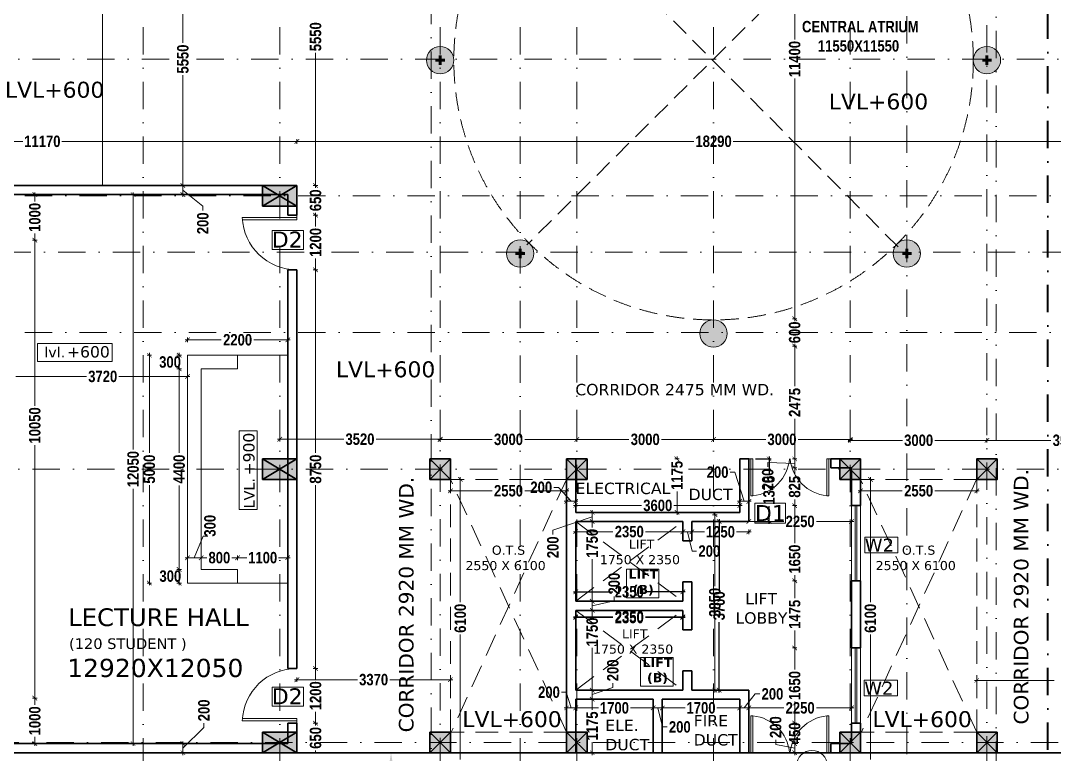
# Model space of a CAD drawing. Header units: millimetres. Extents: x -3092162 to 4513894, y -12317808 to 1849994.
# Drawn here: x -431629 to -408946, y -5865791 to -5849688 of the extents above; entities that cross this region are included whole.
import ezdxf

# ---------------------------------------------------------------- set-up
doc = ezdxf.new("R2010")
doc.units = ezdxf.units.MM
doc.header["$LTSCALE"] = 2
doc.header["$MEASUREMENT"] = 0
doc.header["$PDMODE"] = 34
doc.header["$PDSIZE"] = 500
for name, pattern in [('DASHDOT', [1, 0.5, -0.25, 0, -0.25]), ('DASHED2', [0.375, 0.25, -0.125]), ('HIDDEN', [0.375, 0.25, -0.125])]:
    doc.linetypes.add(name, pattern=pattern)
doc.layers.add('AEROW', color=7, linetype='Continuous', lineweight=15, true_color=0x0d0d0d)
for name, color, linetype, lineweight in [('col 1', 11, 'Continuous', 20), ('coloumn', 10, 'Continuous', 35), ('D DIM', 250, 'Continuous', 9), ('D1', 10, 'Continuous', 5), ('D2', 10, 'Continuous', 5), ('DOOR', 27, 'Continuous', 5), ('expen. jt.', 130, 'Continuous', 35), ('glass', 5, 'Continuous', 15), ('GRID', 251, 'DASHDOT', 5), ('PARGOLA', 115, 'DASHED2', 5), ('PROJ', 251, 'HIDDEN', 5), ('SILL', 74, 'Continuous', 9), ('Step', 251, 'Continuous', 9), ('TEXT', 7, 'Continuous', 13), ('VENTI', 162, 'Continuous', 5), ('W1', 162, 'Continuous', 5), ('W2', 162, 'Continuous', 5), ('WAll', 250, 'Continuous', 35)]:
    doc.layers.add(name, color=color, linetype=linetype, lineweight=lineweight)
doc.styles.add('INNER DIM', font='ARIALNB.TTF', dxfattribs={"height": 250})
doc.styles.add('style2', font='verdana.ttf')
doc.dimstyles.new('external final', dxfattribs={"dimscale": 0, "dimtxt": 250, "dimasz": 100, "dimexe": 50, "dimexo": 50, "dimgap": 50, "dimtad": 0, "dimdec": 0, "dimzin": 0, "dimdsep": 46, "dimtxsty": 'INNER DIM', "dimblk": 'ARCHTICK', "dimcen": 100, "dimdle": 50, "dimclrd": 256, "dimclre": 256, "dimclrt": 256, "dimadec": 0, "dimazin": 0, "dimtfac": 1, "dimtdec": 0, "dimtix": 1, "dimtmove": 1, "dimatfit": 3, "dimfxl": 50, "dimfxlon": 1, "dimtolj": 1, "dimtzin": 0, "dimlwd": -1, "dimlwe": -1, "dimarcsym": 1})

# ---------------------------------------------------------------- blocks, each defined once
blk = doc.blocks.new('_ArchTick')
at = {"color": 0, "linetype": 'ByBlock', "const_width": 0.15}
blk.add_lwpolyline([(-0.5, -0.5), (0.5, 0.5)], dxfattribs=at)
blk = doc.blocks.new('*D368')
at = {"ltscale": 100, "transparency": 16777216}
for p, q in [((-416602, -5860681), (-416252, -5860681)), ((-416302, -5860631), (-416302, -5862175)), ((-416302, -5864431), (-416302, -5862887)), ((-416602, -5864381), (-416252, -5864381))]:
    blk.add_line(p, q, dxfattribs=at)
at = {"layer": 'Defpoints', "color": 0, "lineweight": 50, "ltscale": 100, "transparency": 16777216}
for p in [(-416899, -5860681), (-416899, -5864381), (-416302, -5864381)]:
    blk.add_point(p, dxfattribs=at)
at = {"ltscale": 100, "transparency": 16777216, "xscale": 100, "yscale": 100, "zscale": 100}
for p, rotation in [((-416302, -5860681), 90), ((-416302, -5864381), 270)]:
    blk.add_blockref('_ArchTick', p, dxfattribs=dict(at, rotation=rotation))
at = {"lineweight": 50, "ltscale": 100, "transparency": 16777216, "insert": (-416302, -5862531), "char_height": 250, "attachment_point": 5, "rotation": 90, "style": 'INNER DIM'}
blk.add_mtext('\\A1;3700', dxfattribs=at)
blk = doc.blocks.new('*D369')
at = {"ltscale": 100, "transparency": 16777216}
for p, q in [((-415507, -5859306), (-415157, -5859306)), ((-415207, -5859256), (-415207, -5859641)), ((-415207, -5860731), (-415207, -5860347)), ((-415507, -5860681), (-415157, -5860681))]:
    blk.add_line(p, q, dxfattribs=at)
at = {"layer": 'Defpoints', "color": 0, "lineweight": 50, "ltscale": 100, "transparency": 16777216}
for p in [(-415649, -5859306), (-415649, -5860681), (-415207, -5860681)]:
    blk.add_point(p, dxfattribs=at)
at = {"ltscale": 100, "transparency": 16777216, "xscale": 100, "yscale": 100, "zscale": 100}
for p, rotation in [((-415207, -5859306), 90), ((-415207, -5860681), 270)]:
    blk.add_blockref('_ArchTick', p, dxfattribs=dict(at, rotation=rotation))
at = {"lineweight": 50, "ltscale": 100, "transparency": 16777216, "insert": (-415207, -5859994), "char_height": 250, "attachment_point": 5, "rotation": 90, "style": 'INNER DIM'}
blk.add_mtext('\\A1;1375', dxfattribs=at)
blk = doc.blocks.new('*D370')
at = {"ltscale": 100, "transparency": 16777216}
for p, q in [((-419449, -5862381), (-419449, -5862174)), ((-417099, -5862381), (-417099, -5862174)), ((-419499, -5862224), (-418632, -5862224)), ((-417049, -5862224), (-417916, -5862224))]:
    blk.add_line(p, q, dxfattribs=at)
at = {"layer": 'Defpoints', "color": 0, "lineweight": 50, "ltscale": 100, "transparency": 16777216}
for p in [(-417099, -5862224), (-419449, -5862431), (-417099, -5862431)]:
    blk.add_point(p, dxfattribs=at)
at = {"ltscale": 100, "transparency": 16777216, "xscale": 100, "yscale": 100, "zscale": 100, "rotation": 180}
blk.add_blockref('_ArchTick', (-419449, -5862224), dxfattribs=at)
at = {"ltscale": 100, "transparency": 16777216, "xscale": 100, "yscale": 100, "zscale": 100}
blk.add_blockref('_ArchTick', (-417099, -5862224), dxfattribs=at)
at = {"lineweight": 50, "ltscale": 100, "transparency": 16777216, "insert": (-418274, -5862224), "char_height": 250, "attachment_point": 5, "style": 'INNER DIM'}
blk.add_mtext('\\A1;2350', dxfattribs=at)

msp = doc.modelspace()

# ---------------------------------------------------------------- hatches: boundary and pattern name
at = {"layer": 'col 1', "ltscale": 100}
h = msp.add_hatch(color=256, dxfattribs=at)
edge = h.paths.add_edge_path()
edge.add_arc((-422424.3, -5850556.2), 300, 0, 360)
h = msp.add_hatch(color=256, dxfattribs=at)
edge = h.paths.add_edge_path()
edge.add_arc((-422424.3, -5850556.2), 300, 0, 360)
h = msp.add_hatch(color=256, dxfattribs=at)
edge = h.paths.add_edge_path()
edge.add_arc((-410424.7, -5850556.2), 300, 0, 360)
h = msp.add_hatch(color=256, dxfattribs=at)
edge = h.paths.add_edge_path()
edge.add_arc((-410424.7, -5850556.2), 300, 0, 360)
h = msp.add_hatch(color=256, dxfattribs=at)
edge = h.paths.add_edge_path()
edge.add_arc((-420667, -5854798.8), 300, 0, 360)
h = msp.add_hatch(color=256, dxfattribs=at)
edge = h.paths.add_edge_path()
edge.add_arc((-420667, -5854798.8), 300, 0, 360)
h = msp.add_hatch(color=256, dxfattribs=at)
edge = h.paths.add_edge_path()
edge.add_arc((-412181.7, -5854798.8), 300, 0, 360)
h = msp.add_hatch(color=256, dxfattribs=at)
edge = h.paths.add_edge_path()
edge.add_arc((-412181.7, -5854798.8), 300, 0, 360)
h = msp.add_hatch(color=256, dxfattribs=at)
edge = h.paths.add_edge_path()
edge.add_arc((-416424.3, -5856556.2), 300, 0, 360)
h = msp.add_hatch(color=256, dxfattribs=at)
edge = h.paths.add_edge_path()
edge.add_arc((-416424.3, -5856556.2), 300, 0, 360)
at = {"layer": 'coloumn', "ltscale": 100}
for points in [[(-425569.7, -5853756.2), (-425569.7, -5853306.2), (-426319.7, -5853306.2), (-426319.7, -5853756.2)], [(-425569.7, -5859756.2), (-425569.7, -5859306.2), (-426319.7, -5859306.2), (-426319.7, -5859756.2)], [(-422649.7, -5859306.2), (-422199.7, -5859306.2), (-422199.7, -5859756.2), (-422649.7, -5859756.2)], [(-419649.7, -5859306.2), (-419199.7, -5859306.2), (-419199.7, -5859756.2), (-419649.7, -5859756.2)], [(-413199.7, -5859306.2), (-413649.7, -5859306.2), (-413649.7, -5859756.2), (-413199.7, -5859756.2)], [(-410199.7, -5859306.2), (-410649.7, -5859306.2), (-410649.7, -5859756.2), (-410199.7, -5859756.2)], [(-425569.7, -5865756.2), (-425569.7, -5865306.2), (-426319.7, -5865306.2), (-426319.7, -5865756.2)], [(-422649.7, -5865306.2), (-422199.7, -5865306.2), (-422199.7, -5865756.2), (-422649.7, -5865756.2)], [(-419649.7, -5865306.2), (-419199.7, -5865306.2), (-419199.7, -5865756.2), (-419649.7, -5865756.2)], [(-413199.7, -5865306.2), (-413649.7, -5865306.2), (-413649.7, -5865756.2), (-413199.7, -5865756.2)], [(-410199.7, -5865306.2), (-410649.7, -5865306.2), (-410649.7, -5865756.2), (-410199.7, -5865756.2)]]:
    msp.add_hatch(color=256, dxfattribs=at).paths.add_polyline_path(points)

# ---------------------------------------------------------------- linework, layer by layer
at = {"lineweight": 60}
for p, q in [((-422524.3, -5850556.2), (-422324.3, -5850556.2)), ((-422524.3, -5850556.2), (-422324.3, -5850556.2)), ((-422424.3, -5850656.2), (-422424.3, -5850456.2)), ((-422424.3, -5850656.2), (-422424.3, -5850456.2)), ((-410524.7, -5850556.2), (-410324.7, -5850556.2)), ((-410524.7, -5850556.2), (-410324.7, -5850556.2)), ((-410424.7, -5850656.2), (-410424.7, -5850456.2)), ((-410424.7, -5850656.2), (-410424.7, -5850456.2)), ((-420667, -5854898.8), (-420667, -5854698.8)), ((-420667, -5854898.8), (-420667, -5854698.8)), ((-412181.7, -5854898.8), (-412181.7, -5854698.8)), ((-412181.7, -5854898.8), (-412181.7, -5854698.8)), ((-420767, -5854798.8), (-420567, -5854798.8)), ((-420767, -5854798.8), (-420567, -5854798.8)), ((-412281.7, -5854798.8), (-412081.7, -5854798.8)), ((-412281.7, -5854798.8), (-412081.7, -5854798.8))]:
    msp.add_line(p, q, dxfattribs=at)
at = {"layer": 'AEROW', "lineweight": 35, "ltscale": 100}
msp.add_solid([(-423635.5, -5866556.2), (-423502.2, -5865756.2), (-423368.8, -5866556.2)], dxfattribs=at)
at = {"layer": 'col 1', "ltscale": 100}
for centre in [(-422424.3, -5850556.2), (-422424.3, -5850556.2), (-410424.7, -5850556.2), (-410424.7, -5850556.2), (-420667, -5854798.8), (-420667, -5854798.8), (-412181.7, -5854798.8), (-412181.7, -5854798.8), (-416424.3, -5856556.2), (-416424.3, -5856556.2)]:
    msp.add_circle(centre, 300, dxfattribs=at)
at = {"layer": 'coloumn', "ltscale": 100}
for p, q in [((-426319.7, -5853756.2), (-426319.7, -5853306.2)), ((-426319.7, -5853306.2), (-425569.7, -5853306.2)), ((-425569.7, -5853306.2), (-425569.7, -5853756.2)), ((-425569.7, -5853756.2), (-426319.7, -5853756.2)), ((-426319.7, -5859756.2), (-426319.7, -5859306.2)), ((-426319.7, -5859306.2), (-425569.7, -5859306.2)), ((-425569.7, -5859306.2), (-425569.7, -5859756.2)), ((-422649.7, -5859756.2), (-422199.7, -5859306.2)), ((-422199.7, -5859756.2), (-422649.7, -5859306.2)), ((-419649.7, -5859756.2), (-419199.7, -5859306.2)), ((-419199.7, -5859756.2), (-419649.7, -5859306.2)), ((-413199.7, -5859756.2), (-413649.7, -5859306.2)), ((-413649.7, -5859756.2), (-413199.7, -5859306.2)), ((-410199.7, -5859756.2), (-410649.7, -5859306.2)), ((-410649.7, -5859756.2), (-410199.7, -5859306.2)), ((-425569.7, -5859756.2), (-426319.7, -5859756.2)), ((-426319.7, -5865756.2), (-426319.7, -5865306.2)), ((-426319.7, -5865306.2), (-425569.7, -5865306.2)), ((-425569.7, -5865306.2), (-425569.7, -5865756.2)), ((-422649.7, -5865756.2), (-422199.7, -5865306.2)), ((-422199.7, -5865756.2), (-422649.7, -5865306.2)), ((-419649.7, -5865756.2), (-419199.7, -5865306.2)), ((-419199.7, -5865756.2), (-419649.7, -5865306.2)), ((-413199.7, -5865756.2), (-413649.7, -5865306.2)), ((-413649.7, -5865756.2), (-413199.7, -5865306.2)), ((-410199.7, -5865756.2), (-410649.7, -5865306.2)), ((-410649.7, -5865756.2), (-410199.7, -5865306.2)), ((-425569.7, -5865756.2), (-426319.7, -5865756.2))]:
    msp.add_line(p, q, dxfattribs=at)
for points in [[(-425569.7, -5853756.2), (-426319.7, -5853306.2), (-425569.7, -5853306.2), (-426319.7, -5853756.2)], [(-425569.7, -5859756.2), (-426319.7, -5859306.2), (-425569.7, -5859306.2), (-426319.7, -5859756.2)], [(-425569.7, -5865756.2), (-426319.7, -5865306.2), (-425569.7, -5865306.2), (-426319.7, -5865756.2)]]:
    msp.add_lwpolyline(points, dxfattribs=at)
for points in [[(-422649.7, -5859306.2), (-422199.7, -5859306.2), (-422199.7, -5859756.2), (-422649.7, -5859756.2)], [(-419649.7, -5859306.2), (-419199.7, -5859306.2), (-419199.7, -5859756.2), (-419649.7, -5859756.2)], [(-413199.7, -5859306.2), (-413649.7, -5859306.2), (-413649.7, -5859756.2), (-413199.7, -5859756.2)], [(-410199.7, -5859306.2), (-410649.7, -5859306.2), (-410649.7, -5859756.2), (-410199.7, -5859756.2)], [(-422649.7, -5865306.2), (-422199.7, -5865306.2), (-422199.7, -5865756.2), (-422649.7, -5865756.2)], [(-419649.7, -5865306.2), (-419199.7, -5865306.2), (-419199.7, -5865756.2), (-419649.7, -5865756.2)], [(-413199.7, -5865306.2), (-413649.7, -5865306.2), (-413649.7, -5865756.2), (-413199.7, -5865756.2)], [(-410199.7, -5865306.2), (-410649.7, -5865306.2), (-410649.7, -5865756.2), (-410199.7, -5865756.2)]]:
    msp.add_lwpolyline(points, close=True, dxfattribs=at)
at = {"layer": 'D DIM', "ltscale": 100}
for p, q in [((-414643.7, -5844781.2), (-414643.7, -5850101.3)), ((-429832, -5847756.2), (-429832, -5853306.2)), ((-428069.3, -5847706.2), (-428069.3, -5850176)), ((-425157.4, -5853356.2), (-425157.4, -5850396.2)), ((-428069.3, -5853356.2), (-428069.3, -5850886.4)), ((-414643.7, -5856281.2), (-414643.7, -5850961.1)), ((-436788.9, -5852338.1), (-431583.8, -5852338.1)), ((-425518.9, -5852338.1), (-430724, -5852338.1)), ((-425618.9, -5852338.1), (-416853.8, -5852338.1)), ((-425568.9, -5852388.1), (-425568.9, -5852288.1)), ((-425568.9, -5852388.1), (-425568.9, -5852288.1)), ((-407228.9, -5852338.1), (-415994, -5852338.1)), ((-428119.3, -5853306.2), (-428019.3, -5853306.2)), ((-428119.3, -5853306.2), (-428019.3, -5853306.2)), ((-428069.3, -5853556.2), (-428069.3, -5853256.2)), ((-425207.4, -5853306.2), (-425107.4, -5853306.2)), ((-425207.4, -5853306.2), (-425107.4, -5853306.2)), ((-425157.4, -5853306.2), (-425157.4, -5853355.3)), ((-431369, -5853506.2), (-431269, -5853506.2)), ((-431319, -5853456.2), (-431319, -5853655.9)), ((-429111.6, -5853506.2), (-429211.6, -5853506.2)), ((-429161.6, -5853456.2), (-429161.6, -5859101.3)), ((-428119.3, -5853506.2), (-428019.3, -5853506.2)), ((-428069.3, -5853406.2), (-427631.6, -5853757.8)), ((-427631.6, -5853757.8), (-427631.6, -5853857.8)), ((-425207.4, -5853956.2), (-425107.4, -5853956.2)), ((-425207.4, -5853956.2), (-425107.4, -5853956.2)), ((-425157.4, -5853906.2), (-425157.4, -5854206)), ((-425157.4, -5853956.2), (-425157.4, -5853907)), ((-431319, -5854556), (-431319, -5854356.3)), ((-431319, -5854456), (-431319, -5858142.1)), ((-431369, -5854506), (-431269, -5854506)), ((-431369, -5854506), (-431269, -5854506)), ((-425157.4, -5855206.2), (-425157.4, -5854906.4)), ((-425207.4, -5855156.2), (-425107.4, -5855156.2)), ((-425207.4, -5855156.2), (-425107.4, -5855156.2)), ((-425157.4, -5855106.2), (-425157.4, -5859175.5)), ((-414693.7, -5856231.2), (-414593.7, -5856231.2)), ((-414693.7, -5856231.2), (-414593.7, -5856231.2)), ((-414643.7, -5856231.2), (-414643.7, -5856255.3)), ((-428018.9, -5856693.5), (-427226.9, -5856693.5)), ((-427968.9, -5856743.5), (-427968.9, -5856643.5)), ((-425718.9, -5856693.5), (-426510.9, -5856693.5)), ((-425768.9, -5856743.5), (-425768.9, -5856643.5)), ((-414693.7, -5856831.2), (-414593.7, -5856831.2)), ((-414693.7, -5856831.2), (-414593.7, -5856831.2)), ((-414643.7, -5856781.2), (-414643.7, -5857708.1)), ((-414643.7, -5856831.2), (-414643.7, -5856807.1)), ((-428755, -5857031.2), (-428855, -5857031.2)), ((-428805, -5856981.2), (-428805, -5859176)), ((-428101.5, -5857031.2), (-428201.5, -5857031.2)), ((-428151.5, -5856981.2), (-428151.5, -5857381.2)), ((-428101.5, -5857331.2), (-428201.5, -5857331.2)), ((-428101.5, -5857331.2), (-428201.5, -5857331.2)), ((-428151.5, -5857281.2), (-428151.5, -5859172.3)), ((-431738.9, -5857497.5), (-430185.1, -5857497.5)), ((-427918.9, -5857497.5), (-429472.7, -5857497.5)), ((-427968.9, -5857547.5), (-427968.9, -5857447.5)), ((-414643.7, -5859356.2), (-414643.7, -5858429.3)), ((-431319, -5864606.2), (-431319, -5859001.9)), ((-425993.9, -5858875.5), (-424540.1, -5858875.5)), ((-425943.9, -5858925.5), (-425943.9, -5858825.5)), ((-422373.9, -5858875.5), (-423827.7, -5858875.5)), ((-422473.9, -5858879.5), (-421280.1, -5858879.5)), ((-422423.9, -5858925.5), (-422423.9, -5858825.5)), ((-422423.9, -5858929.5), (-422423.9, -5858829.5)), ((-419373.9, -5858879.5), (-420567.7, -5858879.5)), ((-419473.9, -5858879.5), (-418280.1, -5858879.5)), ((-419423.9, -5858829.5), (-419423.9, -5858929.5)), ((-419423.9, -5858859.5), (-419423.9, -5858929.5)), ((-416373.9, -5858879.5), (-417567.7, -5858879.5)), ((-416473.9, -5858879.5), (-415280.1, -5858879.5)), ((-416423.9, -5858829.5), (-416423.9, -5858929.5)), ((-416423.9, -5858829.5), (-416423.9, -5858929.5)), ((-413373.9, -5858879.5), (-414567.7, -5858879.5)), ((-413473.9, -5858900), (-412280.1, -5858900)), ((-413423.9, -5858929.5), (-413423.9, -5858829.5)), ((-413423.9, -5858950), (-413423.9, -5858850)), ((-410373.9, -5858900), (-411567.7, -5858900)), ((-410473.9, -5858900), (-409020.1, -5858900)), ((-410423.9, -5858950), (-410423.9, -5858850)), ((-410423.9, -5858950), (-410423.9, -5858850)), ((-417176.5, -5859306.2), (-417276.5, -5859306.2)), ((-417226.5, -5859256.2), (-417226.5, -5859317.6)), ((-414643.7, -5859406.2), (-415235, -5859382.5)), ((-415235, -5859382.5), (-415235, -5859482.5)), ((-414593.7, -5859306.2), (-414693.7, -5859306.2)), ((-414593.7, -5859306.2), (-414693.7, -5859306.2)), ((-414643.7, -5859556.2), (-414643.7, -5859256.2)), ((-414643.7, -5859456.2), (-414643.7, -5859640)), ((-415957.5, -5859599), (-416057.5, -5859599)), ((-415749.1, -5860238), (-415957.5, -5859599)), ((-414593.7, -5859506.2), (-414693.7, -5859506.2)), ((-414593.7, -5859506.2), (-414693.7, -5859506.2)), ((-428805, -5862081.2), (-428805, -5859886.4)), ((-428151.5, -5861781.2), (-428151.5, -5859890.1)), ((-425157.4, -5863956.2), (-425157.4, -5859886.9)), ((-421932.3, -5859756.2), (-422032.3, -5859756.2)), ((-421982.3, -5859706.2), (-421982.3, -5862450.7)), ((-412932.3, -5859756.2), (-413032.3, -5859756.2)), ((-412982.3, -5859706.2), (-412982.3, -5862450.7)), ((-429161.6, -5865606.2), (-429161.6, -5859961.1)), ((-422249.3, -5860007.2), (-421282.1, -5860007.2)), ((-422199.3, -5860007.2), (-422199.3, -5860057.2)), ((-419598.9, -5860007.2), (-420566.1, -5860007.2)), ((-419827.4, -5859931.5), (-419927.4, -5859931.5)), ((-419549.3, -5860238), (-419827.4, -5859931.5)), ((-419648.9, -5860007.2), (-419648.9, -5860057.2)), ((-417226.5, -5860531.2), (-417226.5, -5860023.4)), ((-413249.3, -5860007.2), (-412282.1, -5860007.2)), ((-413199.3, -5860007.2), (-413199.3, -5860057.2)), ((-410598.9, -5860007.2), (-411566.1, -5860007.2)), ((-410648.9, -5860007.2), (-410648.9, -5860057.2)), ((-419699.3, -5860238), (-419399.3, -5860238)), ((-419649.3, -5860278.5), (-419649.3, -5860188)), ((-419499.3, -5860328.5), (-418005.5, -5860328.5)), ((-419449.3, -5860278.5), (-419449.3, -5860188)), ((-419449.3, -5860288), (-419449.3, -5860378.5)), ((-415799.3, -5860328.5), (-417293.1, -5860328.5)), ((-415898.9, -5860238), (-415599.3, -5860238)), ((-415849.3, -5860328.5), (-415849.3, -5860278.5)), ((-415848.9, -5860238), (-415848.9, -5860188)), ((-415649.3, -5860288), (-415649.3, -5860188)), ((-414593.7, -5860331.2), (-414693.7, -5860331.2)), ((-414593.7, -5860331.2), (-414693.7, -5860331.2)), ((-414643.7, -5860381.2), (-414643.7, -5860197.4)), ((-414643.7, -5860281.2), (-414643.7, -5861156.2)), ((-419086.9, -5860581.2), (-419949.4, -5860869)), ((-419036.9, -5860481.2), (-419136.9, -5860481.2)), ((-419086.9, -5860431.2), (-419086.9, -5860731.2)), ((-417176.5, -5860481.2), (-417276.5, -5860481.2)), ((-416344.8, -5860531.2), (-416444.8, -5860531.2)), ((-416394.8, -5860481.2), (-416394.8, -5862100)), ((-419036.9, -5860681.2), (-419136.9, -5860681.2)), ((-419036.5, -5860681.2), (-419136.5, -5860681.2)), ((-419086.5, -5860631.2), (-419086.5, -5860809.8)), ((-415699.3, -5860681.2), (-414882.3, -5860681.2)), ((-415649.3, -5860681.2), (-415649.3, -5860631.2)), ((-413349.3, -5860681.2), (-414166.3, -5860681.2)), ((-413399.3, -5860681.2), (-413399.3, -5860631.2)), ((-427818.9, -5861476), (-427624.5, -5861000.5)), ((-427624.5, -5861000.5), (-427524.5, -5861000.5)), ((-419949.4, -5860869), (-419949.4, -5860969)), ((-419498.9, -5860904.5), (-418631.9, -5860904.5)), ((-419448.9, -5860854.5), (-419448.9, -5860954.5)), ((-417048.9, -5860904.5), (-417915.9, -5860904.5)), ((-417148.9, -5860908.5), (-416848.9, -5860908.5)), ((-417098.9, -5860854.5), (-417098.9, -5860954.5)), ((-417098.9, -5860958.5), (-417098.9, -5860858.5)), ((-416998.9, -5860908.5), (-416896.3, -5861330.5)), ((-416948.9, -5860908.5), (-416624.3, -5860908.5)), ((-416898.9, -5860958.5), (-416898.9, -5860858.5)), ((-416898.9, -5860958.5), (-416898.9, -5860858.5)), ((-415599.3, -5860908.5), (-415923.9, -5860908.5)), ((-415649.3, -5860858.5), (-415649.3, -5860958.5)), ((-427618.9, -5861476), (-428018.9, -5861476)), ((-427968.9, -5861526), (-427968.9, -5861426)), ((-427718.9, -5861476), (-427544.9, -5861476)), ((-427668.9, -5861526), (-427668.9, -5861426)), ((-427668.9, -5861526), (-427668.9, -5861426)), ((-426818.9, -5861476), (-426992.9, -5861476)), ((-426918.9, -5861476), (-426669.1, -5861476)), ((-426868.9, -5861526), (-426868.9, -5861426)), ((-426868.9, -5861526), (-426868.9, -5861426)), ((-425718.9, -5861476), (-425968.7, -5861476)), ((-425768.9, -5861526), (-425768.9, -5861426)), ((-416896.3, -5861330.5), (-416796.3, -5861330.5)), ((-428101.5, -5861731.2), (-428201.5, -5861731.2)), ((-428101.5, -5861731.2), (-428201.5, -5861731.2)), ((-428151.5, -5861681.2), (-428151.5, -5862081.2)), ((-419086.5, -5862481.2), (-419086.5, -5861510.2)), ((-414643.7, -5862031.2), (-414643.7, -5861856.6)), ((-414643.7, -5861931.2), (-414643.7, -5862365.8)), ((-428755, -5862031.2), (-428855, -5862031.2)), ((-428101.5, -5862031.2), (-428201.5, -5862031.2)), ((-414593.7, -5861981.2), (-414693.7, -5861981.2)), ((-414593.7, -5861981.2), (-414693.7, -5861981.2)), ((-419086.5, -5862381.2), (-419086.5, -5862681.2)), ((-418605, -5862423.5), (-418605, -5862323.5)), ((-419036.5, -5862431.2), (-419136.5, -5862431.2)), ((-419036.5, -5862431.2), (-419136.5, -5862431.2)), ((-419036.5, -5862631.2), (-419136.5, -5862631.2)), ((-419036.5, -5862631.2), (-419136.5, -5862631.2)), ((-419086.5, -5862531.2), (-418605, -5862423.5)), ((-419086.5, -5862581.2), (-419086.5, -5862756.3)), ((-419498.9, -5862772.2), (-418631.9, -5862772.2)), ((-419498.9, -5862791), (-418631.9, -5862791)), ((-419448.9, -5862722.2), (-419448.9, -5862822.2)), ((-419448.9, -5862741), (-419448.9, -5862841)), ((-417048.9, -5862772.2), (-417916, -5862772.2)), ((-417048.9, -5862791), (-417915.9, -5862791)), ((-417098.9, -5862722.2), (-417098.9, -5862822.2)), ((-417098.9, -5862741), (-417098.9, -5862841)), ((-416394.8, -5864431.2), (-416394.8, -5862812.4)), ((-414643.7, -5863506.2), (-414643.7, -5863071.6)), ((-421982.3, -5865906.2), (-421982.3, -5863161.7)), ((-412982.3, -5865906.2), (-412982.3, -5863161.7)), ((-419086.5, -5864431.2), (-419086.5, -5863456.7)), ((-414593.7, -5863456.2), (-414693.7, -5863456.2)), ((-414593.7, -5863456.2), (-414693.7, -5863456.2)), ((-414643.7, -5863406.2), (-414643.7, -5863931)), ((-425207.4, -5863906.2), (-425107.4, -5863906.2)), ((-425207.4, -5863906.2), (-425107.4, -5863906.2)), ((-425157.4, -5863856.2), (-425157.4, -5864156)), ((-425618.5, -5864152.6), (-424240.1, -5864152.6)), ((-425568.5, -5864202.6), (-425568.5, -5864102.6)), ((-422149.3, -5864152.6), (-423527.7, -5864152.6)), ((-422199.3, -5864202.6), (-422199.3, -5864102.6)), ((-418633.9, -5864326.5), (-418633.9, -5864226.5)), ((-410698.9, -5864169.3), (-408951.4, -5864169.3)), ((-410648.9, -5864219.3), (-410648.9, -5864119.3)), ((-419657.9, -5864428), (-419757.9, -5864428)), ((-419549.3, -5864772.5), (-419657.9, -5864428)), ((-419036.9, -5864381.2), (-419136.9, -5864381.2)), ((-419036.5, -5864381.2), (-419136.5, -5864381.2)), ((-419086.9, -5864481.2), (-418633.9, -5864326.5)), ((-419086.9, -5864331.2), (-419086.9, -5864631.2)), ((-416344.8, -5864381.2), (-416444.8, -5864381.2)), ((-431369, -5864556.2), (-431269, -5864556.2)), ((-431369, -5864556.2), (-431269, -5864556.2)), ((-431319, -5864506.2), (-431319, -5864706)), ((-419036.9, -5864581.2), (-419136.9, -5864581.2)), ((-419036.9, -5864581.2), (-419136.9, -5864581.2)), ((-419086.9, -5864531.2), (-419086.9, -5864815.8)), ((-415749.3, -5864772.5), (-415509.9, -5864466.5)), ((-415509.9, -5864466.5), (-415409.9, -5864466.5)), ((-414643.7, -5865156.2), (-414643.7, -5864631.4)), ((-425157.4, -5865156.2), (-425157.4, -5864856.4)), ((-419699.3, -5864772.5), (-419399.3, -5864772.5)), ((-419649.3, -5864822.5), (-419649.3, -5864722.5)), ((-419499.3, -5864772.5), (-418949.5, -5864772.5)), ((-419449.3, -5864722.5), (-419449.3, -5864822.5)), ((-419449.3, -5864822.5), (-419449.3, -5864722.5)), ((-417699.3, -5864772.5), (-418249.1, -5864772.5)), ((-417799.3, -5864772.5), (-417499.3, -5864772.5)), ((-417749.3, -5864722.5), (-417749.3, -5864822.5)), ((-417749.3, -5864722.5), (-417749.3, -5864822.5)), ((-417649.3, -5864772.5), (-417543.4, -5865191)), ((-417599.3, -5864772.5), (-417049.5, -5864772.5)), ((-417549.3, -5864722.5), (-417549.3, -5864822.5)), ((-417549.3, -5864722.5), (-417549.3, -5864822.5)), ((-415799.3, -5864772.5), (-416349.1, -5864772.5)), ((-415899.3, -5864772.5), (-415599.3, -5864772.5)), ((-415849.3, -5864722.5), (-415849.3, -5864822.5)), ((-415849.3, -5864722.5), (-415849.3, -5864822.5)), ((-415699.3, -5864772.5), (-414882.3, -5864772.5)), ((-415649.3, -5864722.5), (-415649.3, -5864822.5)), ((-415649.3, -5864722.5), (-415649.3, -5864822.5)), ((-413349.3, -5864772.5), (-414166.3, -5864772.5)), ((-413399.3, -5864722.5), (-413399.3, -5864822.5)), ((-427607.9, -5865204.7), (-427607.9, -5865104.7)), ((-425207.4, -5865106.2), (-425107.4, -5865106.2)), ((-425207.4, -5865106.2), (-425107.4, -5865106.2)), ((-425157.4, -5865106.2), (-425157.4, -5865155.3)), ((-414593.7, -5865106.2), (-414693.7, -5865106.2)), ((-414593.7, -5865106.2), (-414693.7, -5865106.2)), ((-414643.7, -5865556.2), (-414643.7, -5865106.2)), ((-428069.3, -5865656.2), (-427607.9, -5865204.7)), ((-417543.4, -5865191), (-417443.4, -5865191)), ((-431369, -5865556.2), (-431269, -5865556.2)), ((-431319, -5865606.2), (-431319, -5865406.4)), ((-429111.6, -5865556.2), (-429211.6, -5865556.2)), ((-428119.3, -5865556.2), (-428019.3, -5865556.2)), ((-428069.3, -5865806.2), (-428069.3, -5865506.2)), ((-419086.9, -5865806.2), (-419086.9, -5865521.6)), ((-415060.7, -5865573.5), (-415060.7, -5865473.5)), ((-414643.7, -5865656.2), (-415060.7, -5865573.5)), ((-414593.7, -5865556.2), (-414693.7, -5865556.2)), ((-414593.7, -5865556.2), (-414693.7, -5865556.2)), ((-414643.7, -5865806.2), (-414643.7, -5865506.2)), ((-428119.3, -5865756.2), (-428019.3, -5865756.2)), ((-425207.4, -5865756.2), (-425107.4, -5865756.2)), ((-425157.4, -5865756.2), (-425157.4, -5865707.1)), ((-419036.9, -5865756.2), (-419136.9, -5865756.2)), ((-414593.7, -5865756.2), (-414693.7, -5865756.2))]:
    msp.add_line(p, q, dxfattribs=at)
at = {"layer": 'D1'}
for p, q in [((-415515.5, -5860280.8), (-414846.7, -5860280.8)), ((-415515.5, -5860715), (-415515.5, -5860280.8)), ((-414846.7, -5860280.8), (-414846.7, -5860715)), ((-414846.7, -5860715), (-415515.5, -5860715))]:
    msp.add_line(p, q, dxfattribs=at)
at = {"layer": 'D1', "ltscale": 100}
msp.add_circle((-414264.2, -5866041.1), 336.1, dxfattribs=at)
at = {"layer": 'D2'}
for p, q in [((-426106.9, -5854290.5), (-425423.3, -5854290.5)), ((-426106.9, -5854710.7), (-426106.9, -5854290.5)), ((-425423.3, -5854290.5), (-425423.3, -5854710.7)), ((-425423.3, -5854710.7), (-426106.9, -5854710.7)), ((-426106.9, -5864315.2), (-425423.3, -5864315.2)), ((-426106.9, -5864735.4), (-426106.9, -5864315.2)), ((-425423.3, -5864315.2), (-425423.3, -5864735.4)), ((-425423.3, -5864735.4), (-426106.9, -5864735.4))]:
    msp.add_line(p, q, dxfattribs=at)
at = {"layer": 'DOOR', "ltscale": 0.1}
for p, q in [((-425569.3, -5854006.2), (-426768.3, -5854006.2)), ((-425569.3, -5853956.2), (-425569.3, -5854056.2)), ((-425569.3, -5854056.2), (-426765.1, -5854056.2)), ((-425569.3, -5865056.2), (-426768.3, -5865056.2)), ((-425569.3, -5865006.2), (-426765.1, -5865006.2)), ((-425569.3, -5865106.2), (-425569.3, -5865006.2))]:
    msp.add_line(p, q, dxfattribs=at)
at = {"layer": 'DOOR', "color": 252, "ltscale": 200}
for p, q in [((-415649.3, -5859306.2), (-415559.3, -5859306.2)), ((-415604.3, -5860116.2), (-415604.3, -5859306.2)), ((-415559.3, -5860116.2), (-415559.3, -5859306.2)), ((-413939.3, -5860116.2), (-413939.3, -5859306.2)), ((-413849.3, -5859306.2), (-413939.3, -5859306.2)), ((-413894.3, -5860116.2), (-413894.3, -5859306.2)), ((-415559.3, -5860116.2), (-415604.3, -5860116.2)), ((-413939.3, -5860116.2), (-413894.3, -5860116.2)), ((-415604.3, -5864946.2), (-415604.3, -5865756.2)), ((-415559.3, -5864946.2), (-415604.3, -5864946.2)), ((-415559.3, -5864946.2), (-415559.3, -5865756.2)), ((-413939.3, -5864946.2), (-413939.3, -5865756.2)), ((-413939.3, -5864946.2), (-413894.3, -5864946.2)), ((-413894.3, -5864946.2), (-413894.3, -5865756.2)), ((-415649.3, -5865756.2), (-415559.3, -5865756.2)), ((-413849.3, -5865756.2), (-413939.3, -5865756.2))]:
    msp.add_line(p, q, dxfattribs=at)
at = {"layer": 'DOOR', "ltscale": 0.1}
for centre, start, end in [((-425569.3, -5853956.2), 182.38802, 270), ((-425569.3, -5865106.2), 90, 177.61198)]:
    msp.add_arc(centre, 1200, start, end, dxfattribs=at)
at = {"layer": 'DOOR', "color": 252, "ltscale": 200, "extrusion": (0, 0, -1)}
for centre, start_param, end_param in [((-415652, -5859219.6), 1.2893849, 2.6618696), ((-413846.7, -5865842.7), 4.4309775, 5.8034622)]:
    msp.add_ellipse(centre, major_axis=(331.6, 838.1), ratio=1, start_param=start_param, end_param=end_param, dxfattribs=at)
at = {"layer": 'DOOR', "color": 252, "ltscale": 200}
for centre, start_param, end_param in [((-413846.7, -5859219.6), 1.2893849, 2.6618696), ((-415652, -5865842.7), 4.4309775, 5.8034622)]:
    msp.add_ellipse(centre, major_axis=(-331.6, 838.1), ratio=1, start_param=start_param, end_param=end_param, dxfattribs=at)
at = {"layer": 'expen. jt.', "ltscale": 100}
msp.add_line((-438889.3, -5865756.2), (-393959.3, -5865756.2), dxfattribs=at)
at = {"layer": 'glass', "ltscale": 100}
for p, q in [((-413319.3, -5860331.2), (-413319.3, -5861981.2)), ((-413279.3, -5860331.2), (-413279.3, -5861981.2)), ((-413319.3, -5863456.2), (-413319.3, -5865106.2)), ((-413279.3, -5863456.2), (-413279.3, -5865106.2))]:
    msp.add_line(p, q, dxfattribs=at)
at = {"layer": 'GRID', "color": 5, "ltscale": 600}
for p, q in [((-412181.7, -5806385.6), (-412181.7, -5894066.9)), ((-428944.7, -5807829.3), (-428944.7, -5892623.2)), ((-425944.3, -5807829.3), (-425944.3, -5892623.2)), ((-422424.3, -5807824.4), (-422424.3, -5892623.2)), ((-420667, -5807830.3), (-420667, -5892622.2)), ((-419424.3, -5807829.3), (-419424.3, -5892623.2)), ((-416424.3, -5807829.3), (-416424.3, -5892623.2)), ((-413424.3, -5807829.3), (-413424.3, -5892623.2)), ((-410424.3, -5807784.3), (-410424.3, -5892623)), ((-410223.9, -5809106.1), (-410223.9, -5891301.3)), ((-422619.7, -5810760), (-422619.7, -5889692.4))]:
    msp.add_line(p, q, dxfattribs=at)
at = {"layer": 'GRID', "color": 6, "ltscale": 600}
for p, q in [((-460174.2, -5850531.2), (-367334.7, -5850531.2)), ((-367335.2, -5853531.2), (-460174.2, -5853531.2)), ((-365401.2, -5854770.2), (-462108.1, -5854773.8)), ((-367334.5, -5856531.2), (-460174.2, -5856531.2)), ((-460174.2, -5859531.2), (-367334.7, -5859531.2)), ((-461068.5, -5865531.2), (-366441.1, -5865531.2))]:
    msp.add_line(p, q, dxfattribs=at)
at = {"layer": 'PARGOLA', "ltscale": 800}
for p, q in [((-412328.1, -5846452.7), (-420520.6, -5854609.7)), ((-412373.5, -5854654.9), (-420520.6, -5846452.7))]:
    msp.add_line(p, q, dxfattribs=at)
at = {"layer": 'PARGOLA', "ltscale": 1000}
for p, q in [((-422199.7, -5865306.2), (-422199.7, -5859756.2)), ((-419649.3, -5865306.6), (-422199.7, -5859756.2)), ((-419649.3, -5859756.2), (-422199.7, -5859756.2)), ((-419654.9, -5859756.2), (-422179.9, -5865306.2)), ((-410649.3, -5865306.6), (-413199.7, -5859756.2)), ((-410649.3, -5859756.2), (-413199.7, -5859756.2)), ((-410654.9, -5859756.2), (-413179.9, -5865306.2)), ((-410649.7, -5865305.3), (-410649.7, -5859755.3)), ((-419449.3, -5862431.2), (-417099.3, -5860681.2)), ((-419449.3, -5860681.2), (-417099.3, -5862431.2)), ((-419449.3, -5862631.2), (-417099.3, -5864381.2)), ((-419449.3, -5864381.2), (-417099.3, -5862631.2)), ((-419649.3, -5865306.2), (-422199.7, -5865306.2)), ((-410649.3, -5865306.2), (-413199.7, -5865306.2))]:
    msp.add_line(p, q, dxfattribs=at)
at = {"layer": 'PARGOLA', "ltscale": 800}
msp.add_circle((-416424.3, -5850556.2), 5700, dxfattribs=at)
at = {"layer": 'PROJ', "linetype": 'DASHDOT', "lineweight": 40, "ltscale": 600}
msp.add_line((-409087.3, -5892092.6), (-409087.3, -5811354.1), dxfattribs=at)
at = {"layer": 'SILL', "ltscale": 100}
for p, q in [((-413399.3, -5861981.2), (-413399.3, -5860331.2)), ((-413199.3, -5860331.2), (-413199.3, -5861981.2)), ((-413399.3, -5865106.2), (-413399.3, -5863456.2)), ((-413199.3, -5863456.2), (-413199.3, -5865106.2))]:
    msp.add_line(p, q, dxfattribs=at)
at = {"layer": 'Step', "ltscale": 15000}
for p, q in [((-427969.8, -5862031.2), (-427969.8, -5857031.2)), ((-427969.8, -5857031.2), (-425769.8, -5857031.2)), ((-427669.8, -5861731.2), (-427669.8, -5857331.2)), ((-427669.8, -5857331.2), (-426869.8, -5857331.2)), ((-427669.8, -5861731.2), (-426869.8, -5861731.2)), ((-427969.8, -5862031.2), (-425769.8, -5862031.2)), ((-426869.8, -5862031.2), (-427969.8, -5862031.2))]:
    msp.add_line(p, q, dxfattribs=at)
at = {"layer": 'Step', "ltscale": 100}
for p, q in [((-426869.8, -5857331.2), (-426869.8, -5857031.2)), ((-426869.8, -5861731.2), (-426869.8, -5862031.2))]:
    msp.add_line(p, q, dxfattribs=at)
at = {"layer": 'TEXT', "ltscale": 0.1}
for p, q in [((-431262, -5857166.9), (-431262, -5856771)), ((-431262, -5856771), (-429620.8, -5856771)), ((-429620.8, -5856771), (-429620.8, -5857166.9)), ((-429620.8, -5857166.9), (-431262, -5857166.9)), ((-426437.4, -5858689.2), (-426833.4, -5858689.2)), ((-426833.4, -5858689.2), (-426833.4, -5860417.2)), ((-426437.4, -5860417.2), (-426437.4, -5858689.2)), ((-426833.4, -5860417.2), (-426437.4, -5860417.2))]:
    msp.add_line(p, q, dxfattribs=at)
at = {"layer": 'VENTI', "ltscale": 100}
for p, q in [((-413108.3, -5861022.6), (-412376.9, -5861022.6)), ((-413108.3, -5861366.5), (-413108.3, -5861022.6)), ((-412376.9, -5861022.6), (-412376.9, -5861366.5)), ((-412376.9, -5861366.5), (-413108.3, -5861366.5)), ((-413120.3, -5864161.6), (-412388.9, -5864161.6)), ((-413120.3, -5864505.5), (-413120.3, -5864161.6)), ((-412388.9, -5864161.6), (-412388.9, -5864505.5)), ((-412388.9, -5864505.5), (-413120.3, -5864505.5))]:
    msp.add_line(p, q, dxfattribs=at)
at = {"layer": 'W1', "ltscale": 100}
for points in [[(-417623.1, -5862355.4), (-418337.9, -5862355.4), (-418337.9, -5861728.2), (-417623.1, -5861728.2)], [(-417310.9, -5864292.1), (-418025.7, -5864292.1), (-418025.7, -5863664.8), (-417310.9, -5863664.8)]]:
    msp.add_lwpolyline(points, close=True, dxfattribs=at)
at = {"layer": 'WAll', "ltscale": 100}
for p, q in [((-425569.3, -5853306.2), (-436739.3, -5853306.2)), ((-425569.3, -5853956.2), (-425569.3, -5853306.2)), ((-425769.3, -5853506.2), (-436739.3, -5853506.2)), ((-425769.3, -5853956.2), (-425769.3, -5853506.2)), ((-425569.3, -5853956.2), (-425769.3, -5853956.2)), ((-425769.3, -5863906.2), (-425769.3, -5855156.2)), ((-425569.3, -5855156.2), (-425769.3, -5855156.2)), ((-425569.3, -5863906.2), (-425569.3, -5855156.2)), ((-419649.3, -5859306.2), (-419524.3, -5859306.2)), ((-419649.3, -5859306.2), (-419649.3, -5865756.2)), ((-419449.3, -5859306.2), (-419524.3, -5859306.2)), ((-419449.3, -5859306.2), (-419449.3, -5860481.2)), ((-415849.3, -5859306.2), (-415849.3, -5860481.2)), ((-415849.3, -5859306.2), (-415649.3, -5859306.2)), ((-415649.3, -5859306.2), (-415649.3, -5860681.2)), ((-413199.3, -5859306.2), (-413849.3, -5859306.2)), ((-413849.3, -5859306.2), (-413849.3, -5859506.2)), ((-413199.3, -5859306.2), (-413199.3, -5860331.2)), ((-413849.3, -5859506.2), (-413399.3, -5859506.2)), ((-413399.3, -5860331.2), (-413399.3, -5859506.2)), ((-413199.3, -5860331.2), (-413399.3, -5860331.2)), ((-419449.3, -5860481.2), (-415849.3, -5860481.2)), ((-419449.3, -5860681.2), (-419449.3, -5862431.2)), ((-419449.3, -5860681.2), (-417099.3, -5860681.2)), ((-417099.3, -5861106.2), (-417099.3, -5860681.2)), ((-416899.3, -5860681.2), (-415649.3, -5860681.2)), ((-416899.3, -5861106.2), (-416899.3, -5860681.2)), ((-417099.3, -5861106.2), (-416899.3, -5861106.2)), ((-417099.3, -5862431.2), (-417099.3, -5862006.2)), ((-417099.3, -5862006.2), (-416899.3, -5862006.2)), ((-416899.3, -5863056.2), (-416899.3, -5862006.2)), ((-413399.3, -5863456.2), (-413399.3, -5861981.2)), ((-413399.3, -5861981.2), (-413199.3, -5861981.2)), ((-413199.3, -5861981.2), (-413199.3, -5863456.2)), ((-419449.3, -5862431.2), (-417099.3, -5862431.2)), ((-419449.3, -5862631.2), (-419449.3, -5864381.2)), ((-419449.3, -5862631.2), (-417099.3, -5862631.2)), ((-417099.3, -5863056.2), (-417099.3, -5862631.2)), ((-417099.3, -5863056.2), (-416899.3, -5863056.2)), ((-413199.3, -5863456.2), (-413399.3, -5863456.2)), ((-425569.3, -5863906.2), (-425769.3, -5863906.2)), ((-417099.3, -5864381.2), (-417099.3, -5863956.2)), ((-417099.3, -5863956.2), (-416899.3, -5863956.2)), ((-416899.3, -5864381.2), (-416899.3, -5863956.2)), ((-419449.3, -5864381.2), (-417099.3, -5864381.2)), ((-416899.3, -5864381.2), (-415649.3, -5864381.2)), ((-415649.3, -5865756.2), (-415649.3, -5864381.2)), ((-419449.3, -5864581.2), (-419449.3, -5865756.2)), ((-419449.3, -5864581.2), (-417749.3, -5864581.2)), ((-417749.3, -5864581.2), (-417749.3, -5865756.2)), ((-417549.3, -5864581.2), (-415849.3, -5864581.2)), ((-417549.3, -5864581.2), (-417549.3, -5865756.2)), ((-415849.3, -5865756.2), (-415849.3, -5864581.2)), ((-425769.3, -5865556.2), (-425769.3, -5865106.2)), ((-425569.3, -5865106.2), (-425769.3, -5865106.2)), ((-425569.3, -5865756.2), (-425569.3, -5865106.2)), ((-413399.3, -5865556.2), (-413399.3, -5865106.2)), ((-413399.3, -5865106.2), (-413199.3, -5865106.2)), ((-413199.3, -5865106.2), (-413199.3, -5865756.2)), ((-425769.3, -5865556.2), (-438689.3, -5865556.2)), ((-413849.3, -5865556.2), (-413399.3, -5865556.2)), ((-413849.3, -5865756.2), (-413849.3, -5865556.2)), ((-425569.3, -5865756.2), (-438889.3, -5865756.2)), ((-419649.3, -5865756.2), (-419449.3, -5865756.2)), ((-417549.3, -5865756.2), (-417749.3, -5865756.2)), ((-415849.3, -5865756.2), (-415649.3, -5865756.2)), ((-413199.3, -5865756.2), (-413849.3, -5865756.2))]:
    msp.add_line(p, q, dxfattribs=at)

# ---------------------------------------------------------------- block references
at = {"layer": 'D DIM', "ltscale": 100, "xscale": 100, "yscale": 100, "zscale": 100}
for p in [(-425568.9, -5852338.1), (-425768.9, -5856693.5), (-427968.9, -5857497.5), (-422423.9, -5858875.5), (-419423.9, -5858879.5), (-416423.9, -5858879.5), (-413423.9, -5858879.5), (-410423.9, -5858900), (-419648.9, -5860007.2), (-410648.9, -5860007.2), (-419449.3, -5860238), (-415849.3, -5860328.5), (-415649.3, -5860238), (-413399.3, -5860681.2), (-417098.9, -5860904.5), (-416898.9, -5860908.5), (-415649.3, -5860908.5), (-427668.9, -5861476), (-426868.9, -5861476), (-425768.9, -5861476), (-417098.9, -5862772.2), (-417098.9, -5862791), (-422199.3, -5864152.6), (-419449.3, -5864772.5), (-417749.3, -5864772.5), (-417549.3, -5864772.5), (-415849.3, -5864772.5), (-415649.3, -5864772.5), (-413399.3, -5864772.5)]:
    msp.add_blockref('_ArchTick', p, dxfattribs=at)
for p, rotation in [((-425568.9, -5852338.1), 180), ((-428069.3, -5853306.2), 270), ((-428069.3, -5853306.2), 90), ((-425157.4, -5853306.2), 270), ((-431319, -5853506.2), 90), ((-429161.6, -5853506.2), 90), ((-428069.3, -5853506.2), 270), ((-425157.4, -5853956.2), 90), ((-431319, -5854506), 90), ((-431319, -5854506), 270), ((-425157.4, -5855156.2), 270), ((-425157.4, -5855156.2), 90), ((-414643.7, -5856231.2), 270), ((-427968.9, -5856693.5), 180), ((-414643.7, -5856831.2), 90), ((-428805, -5857031.2), 90), ((-428151.5, -5857031.2), 90), ((-428151.5, -5857331.2), 90), ((-428151.5, -5857331.2), 270), ((-425943.9, -5858875.5), 180), ((-422423.9, -5858879.5), 180), ((-419423.9, -5858879.5), 180), ((-416423.9, -5858879.5), 180), ((-413423.9, -5858900), 180), ((-410423.9, -5858900), 180), ((-417226.5, -5859306.2), 90), ((-414643.7, -5859306.2), 270), ((-414643.7, -5859306.2), 90), ((-414643.7, -5859506.2), 270), ((-414643.7, -5859506.2), 90), ((-421982.3, -5859756.2), 90), ((-412982.3, -5859756.2), 90), ((-422199.3, -5860007.2), 180), ((-413199.3, -5860007.2), 180), ((-419649.3, -5860238), 180), ((-419449.3, -5860328.5), 180), ((-415848.9, -5860238), 180), ((-414643.7, -5860331.2), 270), ((-414643.7, -5860331.2), 90), ((-419086.9, -5860481.2), 90), ((-417226.5, -5860481.2), 270), ((-416394.8, -5860531.2), 90), ((-419086.9, -5860681.2), 270), ((-419086.5, -5860681.2), 90), ((-415649.3, -5860681.2), 180), ((-419448.9, -5860904.5), 180), ((-417098.9, -5860908.5), 180), ((-416898.9, -5860908.5), 180), ((-427968.9, -5861476), 180), ((-427668.9, -5861476), 180), ((-426868.9, -5861476), 180), ((-428151.5, -5861731.2), 90), ((-428151.5, -5861731.2), 270), ((-414643.7, -5861981.2), 270), ((-414643.7, -5861981.2), 90), ((-428805, -5862031.2), 270), ((-428151.5, -5862031.2), 270), ((-419086.5, -5862431.2), 90), ((-419086.5, -5862431.2), 270), ((-419086.5, -5862631.2), 90), ((-419086.5, -5862631.2), 270), ((-419448.9, -5862772.2), 180), ((-419448.9, -5862791), 180), ((-414643.7, -5863456.2), 270), ((-414643.7, -5863456.2), 90), ((-425157.4, -5863906.2), 270), ((-425157.4, -5863906.2), 90), ((-425568.5, -5864152.6), 180), ((-410648.9, -5864169.3), 180), ((-419086.9, -5864381.2), 90), ((-419086.5, -5864381.2), 270), ((-416394.8, -5864381.2), 270), ((-431319, -5864556.2), 90), ((-431319, -5864556.2), 270), ((-419086.9, -5864581.2), 90), ((-419086.9, -5864581.2), 270), ((-419649.3, -5864772.5), 180), ((-419449.3, -5864772.5), 180), ((-417749.3, -5864772.5), 180), ((-417549.3, -5864772.5), 180), ((-415849.3, -5864772.5), 180), ((-415649.3, -5864772.5), 180), ((-425157.4, -5865106.2), 270), ((-414643.7, -5865106.2), 270), ((-431319, -5865556.2), 270), ((-429161.6, -5865556.2), 270), ((-428069.3, -5865556.2), 90), ((-414643.7, -5865556.2), 90), ((-428069.3, -5865756.2), 270), ((-419086.9, -5865756.2), 270), ((-414643.7, -5865756.2), 270)]:
    msp.add_blockref('_ArchTick', p, dxfattribs=dict(at, rotation=rotation))

# ---------------------------------------------------------------- texts
at = {"lineweight": 50, "style": 'INNER DIM'}
for s, p in [('CENTRAL ATRIUM', (-414483.4, -5849944.4)), ('11550X11550', (-414134.8, -5850366.3))]:
    msp.add_text(s, height=250, dxfattribs=at).set_placement(p)
at = {"layer": 'D DIM', "ltscale": 100, "char_height": 250, "attachment_point": 5, "style": 'INNER DIM'}
for s, insert, rotation in [('\\A1;5550', (-425157.4, -5850041), 90), ('\\A1;11400', (-414643.7, -5850531.2), 90), ('\\A1;5550', (-428069.3, -5850531.2), 90), ('\\A1;650', (-425157.4, -5853631.2), 90), ('\\A1;1000', (-431319, -5854006.1), 90), ('\\A1;200', (-427631.6, -5854136.2), 90), ('\\A1;1200', (-425157.4, -5854556.2), 90), ('\\A1;600', (-414643.7, -5856531.2), 90), ('\\A1;300', (-428351.5, -5857181.2), 0.1), ('\\A1;2475', (-414643.7, -5858068.7), 90), ('\\A1;10050', (-431319, -5858572), 90), ('\\A1;12050', (-429161.6, -5859531.2), 90), ('\\A1;5000', (-428805, -5859531.2), 90), ('\\A1;4400', (-428151.5, -5859531.2), 90), ('\\A1;8750', (-425157.4, -5859531.2), 90), ('\\A1;1175', (-417226.5, -5859670.5), 90), ('\\A1;200', (-415235, -5859760.8), 90), ('\\A1;825', (-414643.7, -5859918.7), 90), ('\\A1;300', (-427474.5, -5860773.9), 90), ('\\A1;200', (-419949.4, -5861247.3), 90), ('\\A1;1750', (-419086.5, -5861160), 90), ('\\A1;1650', (-414643.7, -5861506.4), 90), ('\\A1;300', (-428345.5, -5861881.2), 0.1), ('\\A1;200', (-418605, -5862045.2), 90), ('\\A1;3850', (-416394.8, -5862456.2), 90), ('\\A1;1475', (-414643.7, -5862718.7), 90), ('\\A1;6100', (-421982.3, -5862806.2), 90), ('\\A1;6100', (-412982.3, -5862806.2), 90), ('\\A1;1750', (-419086.5, -5863106.5), 90), ('\\A1;200', (-418633.9, -5863948.2), 90), ('\\A1;1650', (-414643.7, -5864281.2), 90), ('\\A1;1200', (-425157.4, -5864506.2), 90), ('\\A1;200', (-427607.9, -5864826.3), 90), ('\\A1;1000', (-431319, -5865056.2), 90), ('\\A1;1175', (-419086.9, -5865168.7), 90), ('\\A1;200', (-415060.7, -5865195.1), 90), ('\\A1;450', (-414643.7, -5865331.2), 90), ('\\A1;650', (-425157.4, -5865431.2), 90)]:
    msp.add_mtext(s, dxfattribs=dict(at, insert=insert, rotation=rotation))
for s, insert in [('\\A1;11170', (-431153.9, -5852338.1)), ('\\A1;18290', (-416423.9, -5852338.1)), ('\\A1;2200', (-426868.9, -5856693.5)), ('\\A1;3720', (-429828.9, -5857497.5)), ('\\A1;3520', (-424183.9, -5858875.5)), ('\\A1;3000', (-420923.9, -5858879.5)), ('\\A1;3000', (-417923.9, -5858879.5)), ('\\A1;3000', (-414923.9, -5858879.5)), ('\\A1;3000', (-411923.9, -5858900)), ('\\A1;3520', (-408663.9, -5858900)), ('\\A1;200', (-416335.8, -5859599)), ('\\A1;2550', (-420924.1, -5860007.2)), ('\\A1;200', (-420205.8, -5859931.5)), ('\\A1;2550', (-411924.1, -5860007.2)), ('\\A1;3600', (-417649.3, -5860328.5)), ('\\A1;2250', (-414524.3, -5860681.2)), ('\\A1;2350', (-418273.9, -5860904.5)), ('\\A1;1250', (-416274.1, -5860908.5)), ('\\A1;200', (-416517.9, -5861330.5)), ('\\A1;800', (-427268.9, -5861476)), ('\\A1;1100', (-426318.9, -5861476)), ('\\A1;2350', (-418273.9, -5862772.2)), ('\\A1;2350', (-418273.9, -5862791)), ('\\A1;3370', (-423883.9, -5864152.6)), ('\\A1;200', (-420036.3, -5864428)), ('\\A1;200', (-415131.6, -5864466.5)), ('\\A1;1700', (-418599.3, -5864772.5)), ('\\A1;1700', (-416699.3, -5864772.5)), ('\\A1;2250', (-414524.3, -5864772.5)), ('\\A1;200', (-417165.1, -5865191))]:
    msp.add_mtext(s, dxfattribs=dict(at, insert=insert))
at = {"layer": 'D1', "style": 'style2'}
msp.add_text('D1', height=350, dxfattribs=at).set_placement((-415515.4, -5860670.1))
at = {"layer": 'D2', "style": 'style2'}
for p in [(-426117.7, -5854667.4), (-426117.7, -5864692.1)]:
    msp.add_text('D2', height=350, dxfattribs=at).set_placement(p)
at = {"layer": 'TEXT', "style": 'style2'}
for s, height, p in [('LVL+600', 350, (-431974.9, -5851378.4)), ('LVL+600', 350, (-413896.9, -5851637.4)), ('lvl.', 230, (-431112.4, -5857080.7)), ('+600', 249.16, (-430612.1, -5857080.7)), ('LVL+600', 350, (-424712.4, -5857515.4)), ('CORRIDOR 2475 MM WD.', 250, (-419458.7, -5857911.1)), ('ELECTRICAL', 250, (-419451.9, -5860078.4)), ('DUCT', 250, (-416972.2, -5860210.6)), ('LIFT', 250, (-415729, -5862501.4)), ('LOBBY', 250, (-415943.6, -5862923.3)), ('LVL+600', 350, (-421937.9, -5865193.6)), ('LVL+600', 350, (-412937.9, -5865193.6))]:
    msp.add_text(s, height=height, dxfattribs=at).set_placement(p)
for s, height, p in [('+900', 249.16, (-426498.1, -5859670.6)), ('CORRIDOR 2920 MM WD.', 321.425, (-409514.2, -5865137.2)), ('LVL.', 230, (-426498.1, -5860393.8)), ('CORRIDOR 2920 MM WD.', 321.425, (-423008.4, -5865308.8))]:
    msp.add_text(s, height=height, rotation=90, dxfattribs=at).set_placement(p)
at = {"layer": 'TEXT', "lineweight": 50, "style": 'style2'}
for s, height, p in [('O.T.S', 200, (-421290.7, -5861410.1)), ('LIFT', 200, (-418283.8, -5861280.4)), ('O.T.S', 200, (-412290.7, -5861410.1)), ('1750 X 2350', 200, (-418919.5, -5861617.9)), ('2550 X 6100', 200, (-421867.2, -5861747.6)), ('2550 X 6100', 200, (-412867.2, -5861747.6)), ('LECTURE HALL', 388.885, (-430587.4, -5862976)), ('LIFT', 200, (-418432.7, -5863244.4)), ('(120 STUDENT )', 233.331, (-430568.1, -5863479)), ('1750 X 2350', 200, (-419068.4, -5863581.9)), ('12920X12050', 400.023, (-430609.3, -5864094.8)), ('ELE.', 250, (-418801.1, -5865280.7)), ('FIRE', 250, (-416860.6, -5865176.3)), ('DUCT', 250, (-416860.6, -5865597.5)), ('DUCT', 250, (-418801.1, -5865701.9))]:
    msp.add_text(s, height=height, dxfattribs=at).set_placement(p)
at = {"layer": 'W1', "ltscale": 100, "char_height": 200, "width": 641.269, "attachment_point": 2, "style": 'style2'}
for insert in [(-417966.8, -5861738.9), (-417654.6, -5863675.6)]:
    msp.add_mtext('{\\fVerdana|b1|i0|c0|p34;LIFT (B)}', dxfattribs=dict(at, insert=insert))
at = {"layer": 'W2', "lineweight": 50, "style": 'style2'}
for p in [(-413105.1, -5861342.6), (-413117.1, -5864481.6)]:
    msp.add_text('W2', height=287, dxfattribs=at).set_placement(p)

# ---------------------------------------------------------------- dimensions: what is measured, and where the dimension line sits
at = {"color": 3, "lineweight": 50, "ltscale": 100}
for base, p1, p2, picture, middle in [((-415206.9, -5860681.2), (-415649.3, -5859306.2), (-415649.3, -5860681.2), '*D369', (-415206.9, -5859993.7)), ((-416302.3, -5864381.2), (-416899.3, -5860681.2), (-416899.3, -5864381.2), '*D368', (-416302.3, -5862531.2))]:
    dim = msp.add_linear_dim(base=base, p1=p1, p2=p2, angle=90, dimstyle='external final', override={"dimscale": 1, "dimfxl": 300}, dxfattribs=at)
    dim.commit()
    dim.dimension.update_dxf_attribs({"geometry": picture, "text_midpoint": middle})
dim = msp.add_linear_dim(base=(-417099.3, -5862223.8), p1=(-419449.3, -5862431.2), p2=(-417099.3, -5862431.2), dimstyle='external final', override={"dimscale": 1, "dimfxl": 300}, dxfattribs=at)
dim.commit()
dim.dimension.update_dxf_attribs({"geometry": '*D370', "text_midpoint": (-418274.3, -5862223.8)})

doc.saveas('drawing.dxf')
